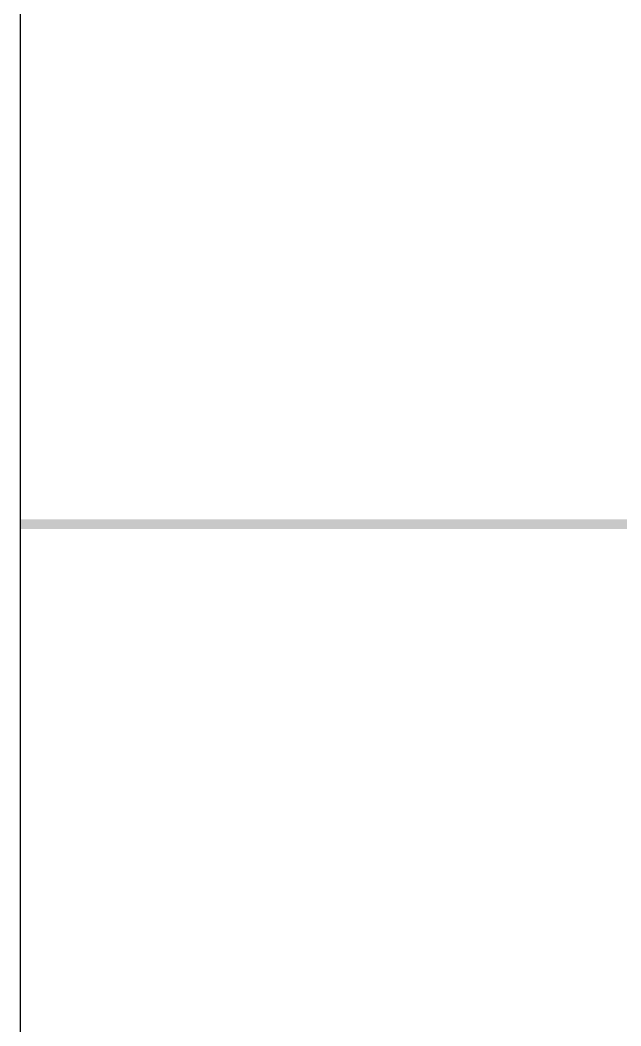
# Model space of a CAD drawing. Header units: millimetres. Extents: x -48147 to 1428745, y -495156 to 18123.
# Drawn here: x 1381844 to 1382605, y -472565 to -471292 of the extents above; entities that cross this region are included whole.
import ezdxf

# ---------------------------------------------------------------- set-up
doc = ezdxf.new("R2010")
doc.units = ezdxf.units.MM
doc.header["$MEASUREMENT"] = 0
doc.linetypes.add('Wipeout_Contour', pattern=[1000, 0, -1000])
doc.layers.add('A-20-M_Floor_Slab_Pen_No__148', color=7, linetype='Continuous', lineweight=0, true_color=0x444444)
for name, color, linetype in [('A-25-M_Wall_Ext', 7, 'Continuous'), ('New_A-25-M_Wall_Ext', 7, 'Continuous'), ('New_ArchiCAD Doors', 7, 'Continuous')]:
    doc.layers.add(name, color=color, linetype=linetype)
doc.layers.add('A-25-M_Wall_Ext_Pen_No__87', color=8, linetype='Continuous', lineweight=20)
doc.layers.add('New_ArchiCAD Doors_Pen_No__3', color=7, linetype='Continuous', lineweight=18)

# ---------------------------------------------------------------- blocks, each defined once
blk = doc.blocks.new('Section Elem_273_2', base_point=(1341556.5, -489899))
at = {"color": 254, "linetype": 'Wipeout_Contour', "lineweight": 0, "ltscale": 8777163.149949543}
blk.add_wipeout([(1386147.8, -469984), (1381845.2, -469984), (1381845.2, -473699), (1385813.3, -473699), (1385813.3, -472481.7), (1386147.8, -472481.7)], dxfattribs=at).dxf.layer = 'New_A-25-M_Wall_Ext'
blk = doc.blocks.new('Section Elem_496_2', base_point=(1341556.5, -489899))
at = {"color": 254, "linetype": 'Wipeout_Contour', "lineweight": 0, "ltscale": 5840729.558339385}
blk.add_wipeout([(1381845.2, -473699), (1381845.2, -469984), (1381844.5, -469984), (1381844.5, -473699)], dxfattribs=at).dxf.layer = 'A-25-M_Wall_Ext'
at = {"layer": 'A-25-M_Wall_Ext_Pen_No__87', "linetype": 'Continuous'}
blk.add_line((1381844.5, -469984), (1381844.5, -473699), dxfattribs=at)
blk = doc.blocks.new('Section Elem_497_2', base_point=(1341556.5, -489899))
at = {"layer": 'New_ArchiCAD Doors_Pen_No__3', "linetype": 'Continuous'}
for p, q in [((1381844.4, -471395), (1381844.4, -471436.1)), ((1381844.4, -471476.6), (1381844.4, -471541.4)), ((1381844.4, -471581.9), (1381844.4, -471646.8)), ((1381844.4, -471687.3), (1381844.4, -471752.1)), ((1381844.4, -471792.6), (1381844.4, -471857.4)), ((1381844.4, -471897.9), (1381844.4, -471962.7)), ((1381844.4, -472003.3), (1381844.4, -472068.1)), ((1381844.4, -472108.6), (1381844.4, -472173.4)), ((1381844.4, -472213.9), (1381844.4, -472278.7)), ((1381844.4, -472319.3), (1381844.4, -472384.1)), ((1381844.4, -472417.6), (1381844.4, -472482.5)), ((1381844.4, -472547.3), (1381844.4, -472482.5)), ((1381844.4, -472645.7), (1381844.4, -472580.8)), ((1381844.4, -472751), (1381844.4, -472686.2)), ((1381844.4, -472856.3), (1381844.4, -472791.5)), ((1381844.4, -472961.6), (1381844.4, -472896.8)), ((1381844.4, -473067), (1381844.4, -473002.2)), ((1381844.4, -473172.3), (1381844.4, -473107.5)), ((1381844.4, -473277.6), (1381844.4, -473212.8)), ((1381844.4, -473383), (1381844.4, -473318.1)), ((1381844.4, -473488.3), (1381844.4, -473423.5)), ((1381844.4, -473569.9), (1381844.4, -473528.8))]:
    blk.add_line(p, q, dxfattribs=at)

msp = doc.modelspace()

# ---------------------------------------------------------------- block references
at = {"layer": 'New_A-25-M_Wall_Ext'}
msp.add_blockref('Section Elem_273_2', (1341556.5, -489899), dxfattribs=at)

# ---------------------------------------------------------------- next in the draw order: block references
at = {"layer": 'A-25-M_Wall_Ext'}
msp.add_blockref('Section Elem_496_2', (1341556.5, -489899), dxfattribs=at)

# ---------------------------------------------------------------- next in the draw order: hatches: boundary and pattern name
at = {"layer": 'A-20-M_Floor_Slab_Pen_No__148', "linetype": 'Continuous'}
msp.add_hatch(color=256, dxfattribs=at).paths.add_polyline_path([(1392582, -471923.6), (1392582, -471935.6), (1381844.5, -471935.6), (1381844.5, -471923.6)])

# ---------------------------------------------------------------- next in the draw order: block references
at = {"layer": 'New_ArchiCAD Doors'}
msp.add_blockref('Section Elem_497_2', (1341556.5, -489899), dxfattribs=at)

doc.saveas('drawing.dxf')
